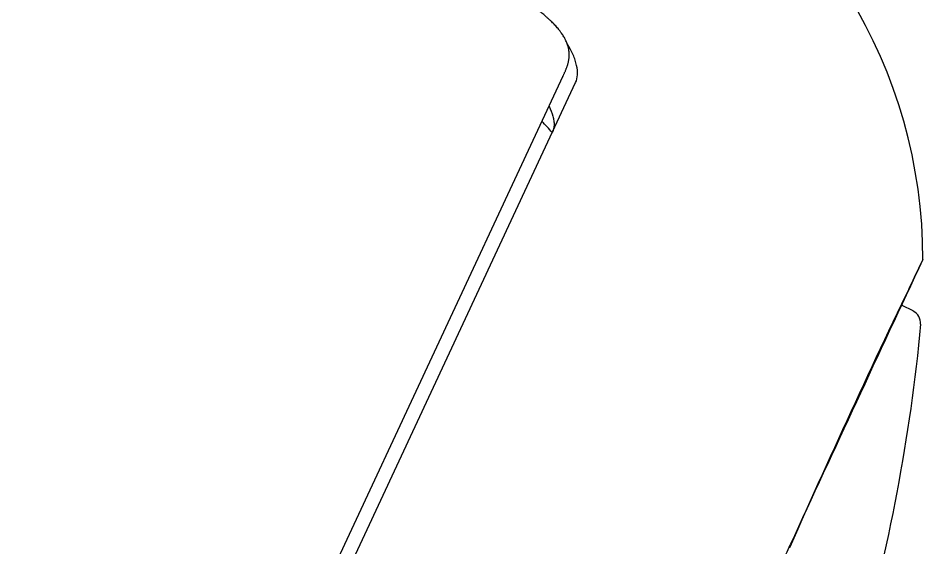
# Model space of a CAD drawing. Header units: millimetres. Extents: x 169 to 4368, y -1049 to 1924.
# Drawn here: x 495.354 to 496.709, y 1186.207 to 1187.001 of the extents above; entities that cross this region are included whole.
import ezdxf

# ---------------------------------------------------------------- set-up
doc = ezdxf.new("R2010")
doc.units = ezdxf.units.MM

msp = doc.modelspace()

# ---------------------------------------------------------------- linework, layer by layer
for p, q in [((496.1699, 1186.9134), (496.1285, 1186.8247)), ((496.1439, 1186.8077), (496.1889, 1186.9041)), ((496.1285, 1186.8247), (495.3545, 1185.1647)), ((495.6331, 1185.7123), (496.1439, 1186.8077)), ((496.6938, 1186.562), (496.6773, 1186.57)), ((496.5087, 1186.2073), (496.5091, 1186.2083)), ((496.5095, 1186.2111), (496.5099, 1186.2121))]:
    msp.add_line(p, q)
for centre, radius, start, end in [((495.9509, 1186.6394), 0.7577, 359.983, 62.8086), ((495.842, 1186.5576), 0.4135, 41.0439, 44.2386), ((508.9077, 1180.7264), 13.5564, 154.14196, 156.14704), ((579.5023, 1147.8739), 91.4196, 154.910253, 155.205443), ((512.1, 1179.2482), 17.0739, 154.35945, 154.60437), ((496.6985, 1186.6391), 0.01, 356.75, 0.5672)]:
    msp.add_arc(centre, radius, start, end)
msp.add_ellipse((496.6851, 1186.5439), major_axis=(-0.0099, 0.0175), ratio=0.98997, start_param=4.115622, end_param=5.310974)
for points, knots in [([(496.1699, 1186.9135), (496.1702, 1186.9141), (496.1707, 1186.915), (496.1714, 1186.9166), (496.1721, 1186.9181), (496.1728, 1186.9197), (496.1735, 1186.9213), (496.1742, 1186.9231), (496.1749, 1186.9248), (496.1756, 1186.9266), (496.1762, 1186.9283), (496.1767, 1186.9299), (496.1772, 1186.9314), (496.1776, 1186.933), (496.178, 1186.9347), (496.1784, 1186.9365), (496.1787, 1186.9384), (496.179, 1186.9403), (496.1792, 1186.9422), (496.1793, 1186.9441), (496.1793, 1186.9461), (496.1792, 1186.9479), (496.1791, 1186.9497), (496.1789, 1186.9513), (496.1787, 1186.9531), (496.1783, 1186.955), (496.1779, 1186.9569), (496.1773, 1186.9591), (496.1764, 1186.9618), (496.1752, 1186.9649), (496.1739, 1186.9676), (496.1726, 1186.9701), (496.1712, 1186.9726), (496.1696, 1186.9753), (496.1678, 1186.9778), (496.1659, 1186.9805), (496.1638, 1186.9832), (496.1614, 1186.9861), (496.1584, 1186.9895), (496.1552, 1186.9928), (496.1516, 1186.9963), (496.1487, 1186.9991), (496.145, 1187.0023), (496.1416, 1187.0053), (496.1381, 1187.0082), (496.135, 1187.0107), (496.1314, 1187.0134), (496.1267, 1187.0169), (496.1218, 1187.0204), (496.1159, 1187.0245), (496.1078, 1187.03), (496.0946, 1187.0385), (496.074, 1187.0509), (496.0604, 1187.059), (496.0516, 1187.0643)], [0, 0, 0, 0, 0.012123, 0.022934, 0.034384, 0.045512, 0.056941, 0.069669, 0.082561, 0.094303, 0.107111, 0.119416, 0.129073, 0.13927, 0.15186, 0.16554, 0.177299, 0.191078, 0.204956, 0.217873, 0.230463, 0.245623, 0.256722, 0.266996, 0.27955, 0.293883, 0.304898, 0.318213, 0.338819, 0.360905, 0.380356, 0.39423, 0.410971, 0.429324, 0.446865, 0.460981, 0.481967, 0.499139, 0.516075, 0.546984, 0.561756, 0.582069, 0.599844, 0.622336, 0.636786, 0.653799, 0.669366, 0.687461, 0.720446, 0.734898, 0.766006, 0.822238, 0.904842, 1, 1, 1, 1]), ([(496.1889, 1186.9041), (496.1905, 1186.9076), (496.1914, 1186.9114), (496.1919, 1186.9199), (496.1914, 1186.9245), (496.1898, 1186.9321), (496.1891, 1186.9347), (496.1873, 1186.94), (496.1863, 1186.9427), (496.1827, 1186.9508), (496.1798, 1186.9563), (496.1763, 1186.962)], [0, 0, 0, 0, 0.252812, 0.252812, 0.505624, 0.505624, 0.632031, 0.632031, 0.758437, 0.758437, 1, 1, 1, 1]), ([(496.1491, 1186.8687), (496.1491, 1186.8687), (496.1491, 1186.8687), (496.1517, 1186.8634), (496.1536, 1186.8584), (496.1555, 1186.8513), (496.1559, 1186.849), (496.1565, 1186.8446), (496.1566, 1186.8425), (496.1565, 1186.8366), (496.1557, 1186.833), (496.1542, 1186.8298)], [0, 0, 0, 0, 0.000835, 0.000835, 0.33389, 0.33389, 0.500418, 0.500418, 0.666945, 0.666945, 1, 1, 1, 1])]:
    msp.add_open_spline(points, degree=3, knots=knots)
for points in [[(496.7049, 1186.5422), (496.6902, 1186.3739), (496.6561, 1186.2064), (496.6121, 1186.0396)], [(496.5095, 1186.2112), (496.4847, 1186.1581), (496.4285, 1186.0371), (496.3217, 1185.8075), (496.1903, 1185.5254), (496.0892, 1185.3086), (496.0362, 1185.1947)], [(496.5095, 1186.2111), (496.5095, 1186.2098), (496.5092, 1186.2085), (496.5087, 1186.2073)], [(496.5099, 1186.2121), (496.51, 1186.211), (496.5098, 1186.2097), (496.5092, 1186.2085)]]:
    msp.add_open_spline(points, degree=3)

doc.saveas('drawing.dxf')
